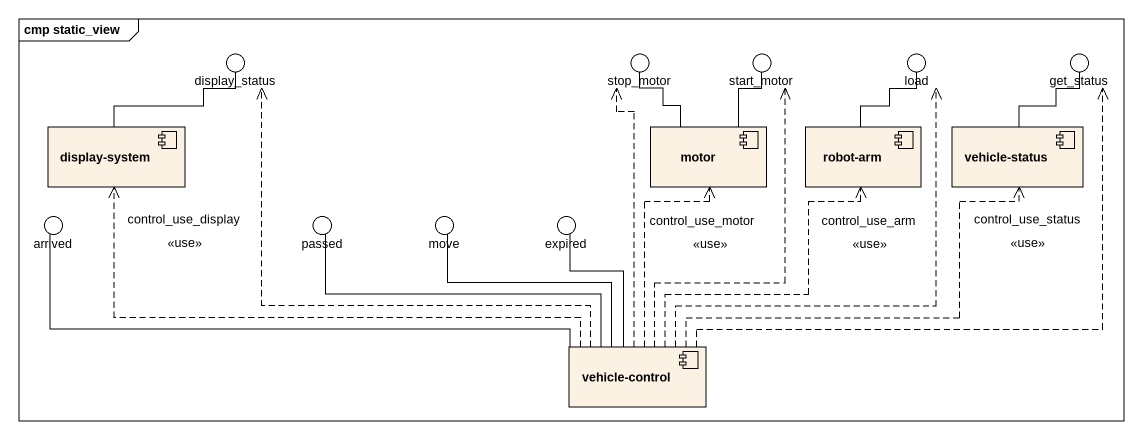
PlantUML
@startuml
mainframe cmp static_view
() display_status
() stop_motor
() start_motor
() load
() get_status
component "display-system" as display_system
component motor
component "robot-arm" as robot_arm
component "vehicle-status" as vehicle_status
() arrived
() passed
() move
() expired
component "vehicle-control" as vehicle_control
display_system -up- display_status
motor -up- stop_motor
motor -up- start_motor
robot_arm -up- load
vehicle_status -up- get_status
vehicle_control .up.> display_status
vehicle_control .up.> stop_motor
vehicle_control .up.> start_motor
vehicle_control .up.> load
vehicle_control .up.> get_status
vehicle_control .left.> display_system : control_use_display\n<<use>>
vehicle_control .up.> motor : control_use_motor\n<<use>>
vehicle_control .up.> robot_arm : control_use_arm\n<<use>>
vehicle_control .right.> vehicle_status : control_use_status\n<<use>>
vehicle_control -left- arrived
vehicle_control -left- passed
vehicle_control -up- move
vehicle_control -up- expired
@enduml
